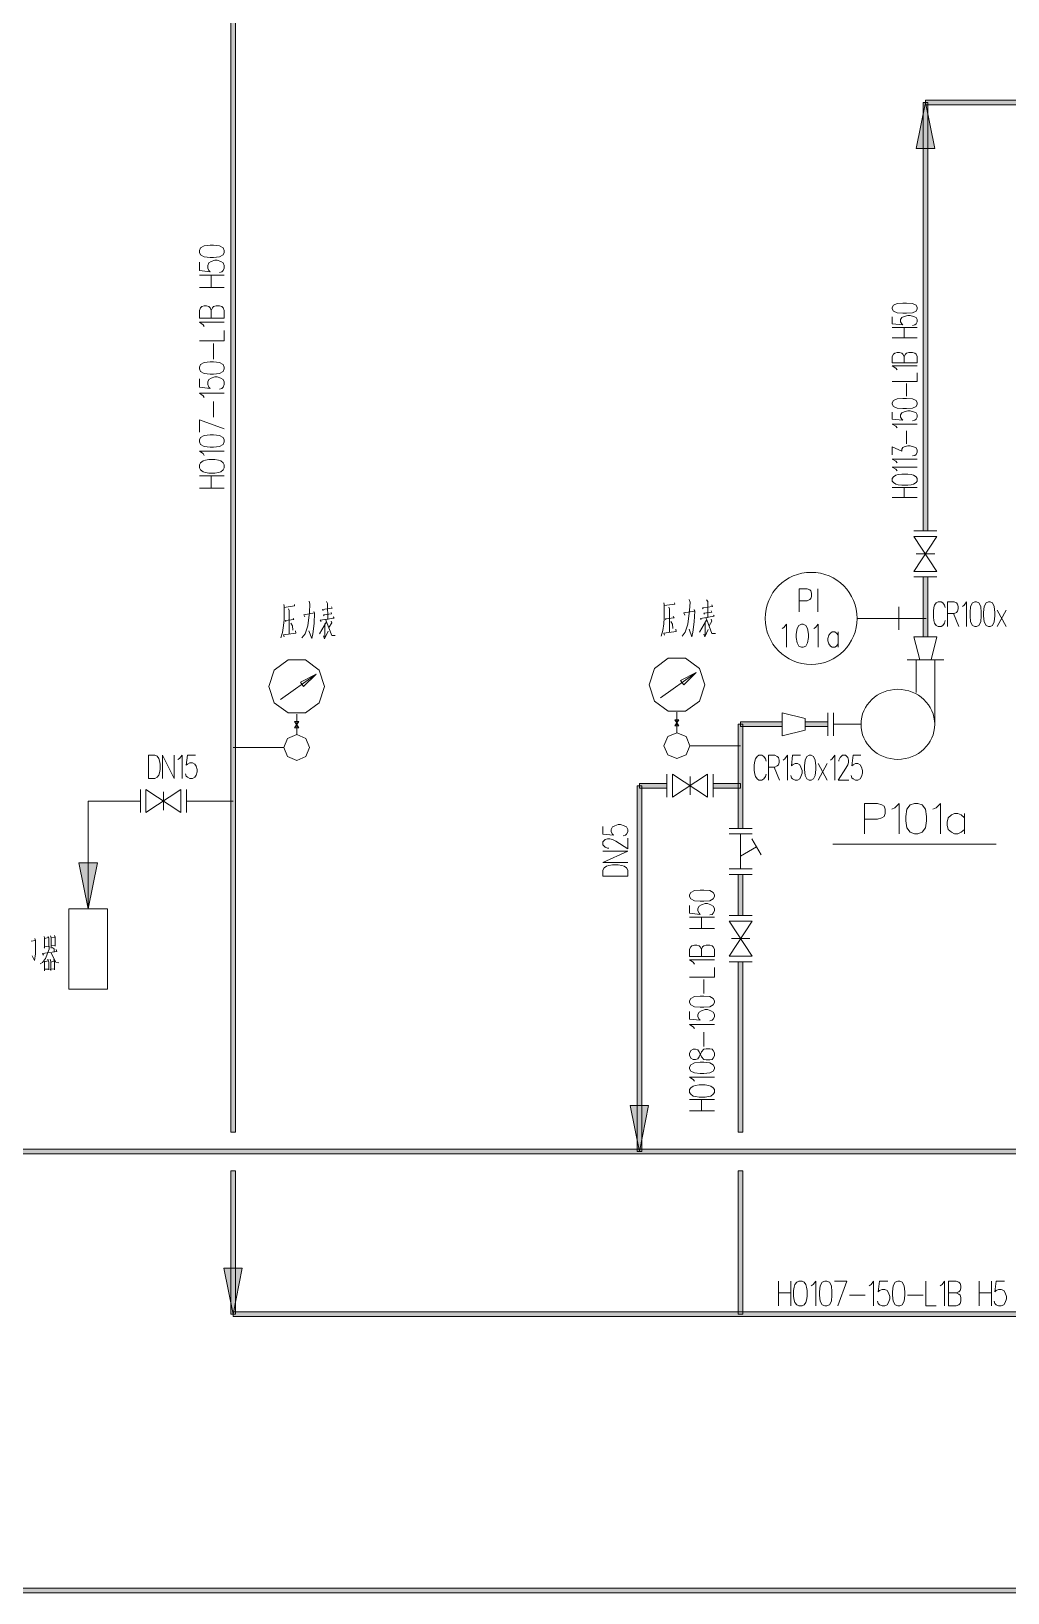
# Model space of a CAD drawing. Header units: millimetres. Extents: x 0 to 829, y 0 to 586.
# Drawn here: x 250 to 343, y 140.8 to 289.4 of the extents above; entities that cross this region are included whole.
import ezdxf

# ---------------------------------------------------------------- set-up
doc = ezdxf.new("R2010")
doc.units = ezdxf.units.MM

msp = doc.modelspace()

# ---------------------------------------------------------------- hatches: boundary and pattern name
h = msp.add_hatch(color=0)
h.dxf.hatch_style = 2
h.paths.add_polyline_path([(269.024806, 353.137611), (269.469306, 353.137611), (269.469306, 184.608611), (269.024806, 184.608611)])
h = msp.add_hatch(color=0)
h.dxf.hatch_style = 2
h.paths.add_polyline_path([(335.149472, 282.617333), (336.027889, 278.235833), (334.274583, 278.235833)])
h = msp.add_hatch(color=0)
h.dxf.hatch_style = 2
h.paths.add_polyline_path([(335.371722, 241.836222), (334.927222, 241.836222), (334.927222, 282.617333), (335.371722, 282.617333)])
h = msp.add_hatch(color=0)
h.dxf.hatch_style = 2
h.paths.add_polyline_path([(335.149472, 282.395083), (335.149472, 282.839583), (447.329278, 282.839583), (447.329278, 282.395083)])
h = msp.add_hatch(color=0)
h.dxf.hatch_style = 2
h.paths.add_polyline_path([(335.371722, 231.750306), (334.927222, 231.750306), (334.927222, 237.454722), (335.371722, 237.454722)])
h = msp.add_hatch(color=0)
h.dxf.hatch_style = 2
h.paths.add_polyline_path([(317.334194, 223.42475), (317.778694, 223.42475), (317.778694, 213.51875), (317.334194, 213.51875)])
h = msp.add_hatch(color=0)
h.dxf.hatch_style = 2
h.paths.add_polyline_path([(321.5005, 223.647), (321.5005, 223.2025), (317.556444, 223.2025), (317.556444, 223.647)])
h = msp.add_hatch(color=0)
h.dxf.hatch_style = 2
h.paths.add_polyline_path([(325.860833, 223.647), (325.860833, 223.2025), (323.69125, 223.2025), (323.69125, 223.647)])
h = msp.add_hatch(color=0)
h.dxf.hatch_style = 2
h.paths.add_polyline_path([(307.692778, 217.58275), (308.137278, 217.58275), (308.137278, 182.770639), (307.692778, 182.770639)])
h = msp.add_hatch(color=0)
h.dxf.hatch_style = 2
h.paths.add_polyline_path([(310.54675, 217.805), (310.54675, 217.3605), (307.915028, 217.3605), (307.915028, 217.805)])
h = msp.add_hatch(color=0)
h.dxf.hatch_style = 2
h.paths.add_polyline_path([(317.556444, 217.805), (317.556444, 217.3605), (314.92825, 217.3605), (314.92825, 217.805)])
h = msp.add_hatch(color=0)
h.dxf.hatch_style = 2
h.paths.add_polyline_path([(255.453444, 205.859944), (254.578556, 210.241444), (256.331861, 210.241444)])
h = msp.add_hatch(color=0)
h.dxf.hatch_style = 2
h.paths.add_polyline_path([(317.334194, 209.13725), (317.778694, 209.13725), (317.778694, 205.217889), (317.334194, 205.217889)])
h = msp.add_hatch(color=0)
h.dxf.hatch_style = 2
h.paths.add_polyline_path([(317.334194, 200.836389), (317.778694, 200.836389), (317.778694, 184.608611), (317.334194, 184.608611)])
h = msp.add_hatch(color=0)
h.dxf.hatch_style = 2
h.paths.add_polyline_path([(307.915028, 182.770639), (307.040139, 187.152139), (308.793444, 187.152139)])
h = msp.add_hatch(color=0)
h.dxf.hatch_style = 2
h.paths.add_polyline_path([(79.696028, 182.548389), (79.696028, 182.992889), (359.903889, 182.992889), (359.903889, 182.548389)])
h = msp.add_hatch(color=0)
h.dxf.hatch_style = 2
h.paths.add_polyline_path([(269.024806, 180.932667), (269.469306, 180.932667), (269.469306, 167.283694), (269.024806, 167.283694)])
h = msp.add_hatch(color=0)
h.dxf.hatch_style = 2
h.paths.add_polyline_path([(317.334194, 180.932667), (317.778694, 180.932667), (317.778694, 167.283694), (317.334194, 167.283694)])
h = msp.add_hatch(color=0)
h.dxf.hatch_style = 2
h.paths.add_polyline_path([(269.247056, 167.283694), (268.372167, 171.665194), (270.121944, 171.665194)])
h = msp.add_hatch(color=0)
h.dxf.hatch_style = 2
h.paths.add_polyline_path([(269.247056, 167.061444), (269.247056, 167.505944), (374.212556, 167.505944), (374.212556, 167.061444)])
h = msp.add_hatch(color=0)
h.dxf.hatch_style = 2
h.paths.add_polyline_path([(150.396222, 140.775972), (150.396222, 141.220472), (437.857194, 141.220472), (437.857194, 140.775972)])

# ---------------------------------------------------------------- linework, layer by layer
at = {"color": 0, "lineweight": 0}
for points in [[(269.024806, 353.137611), (269.469306, 353.137611), (269.469306, 184.608611), (269.024806, 184.608611)], [(335.149472, 282.617333), (336.027889, 278.235833), (334.274583, 278.235833)], [(335.371722, 241.836222), (334.927222, 241.836222), (334.927222, 282.617333), (335.371722, 282.617333)], [(335.149472, 282.395083), (335.149472, 282.839583), (447.329278, 282.839583), (447.329278, 282.395083)], [(267.394972, 267.843), (267.056306, 267.843), (266.495389, 267.902972), (266.156722, 268.089944), (266.043833, 268.336889), (266.043833, 268.523861), (266.156722, 268.770806), (266.495389, 268.957778), (267.056306, 269.01775), (267.394972, 269.01775), (267.959417, 268.957778), (268.298083, 268.770806), (268.410972, 268.523861), (268.410972, 268.336889), (268.298083, 268.089944), (267.959417, 267.902972)], [(333.346778, 262.551333), (333.008111, 262.551333), (332.447194, 262.600722), (332.108528, 262.752417), (331.995639, 262.957028), (331.995639, 263.108722), (332.108528, 263.313333), (332.447194, 263.465028), (333.008111, 263.514417), (333.346778, 263.514417), (333.911222, 263.465028), (334.249889, 263.313333), (334.362778, 263.108722), (334.362778, 262.957028), (334.249889, 262.752417), (333.911222, 262.600722)], [(267.394972, 256.748139), (267.056306, 256.748139), (266.495389, 256.811639), (266.156722, 256.995083), (266.043833, 257.245556), (266.043833, 257.429), (266.156722, 257.679472), (266.495389, 257.862917), (267.056306, 257.926417), (267.394972, 257.926417), (267.959417, 257.862917), (268.298083, 257.679472), (268.410972, 257.429), (268.410972, 257.245556), (268.298083, 256.995083), (267.959417, 256.811639)], [(333.346778, 253.474361), (333.008111, 253.474361), (332.447194, 253.527278), (332.108528, 253.678972), (331.995639, 253.880056), (331.995639, 254.03175), (332.108528, 254.236361), (332.447194, 254.388056), (333.008111, 254.437444), (333.346778, 254.437444), (333.911222, 254.388056), (334.249889, 254.236361), (334.362778, 254.03175), (334.362778, 253.880056), (334.249889, 253.678972), (333.911222, 253.527278)], [(267.394972, 249.809), (267.056306, 249.809), (266.495389, 249.868972), (266.156722, 250.055944), (266.043833, 250.302889), (266.043833, 250.489861), (266.156722, 250.736806), (266.495389, 250.923778), (267.056306, 250.98375), (267.394972, 250.98375), (267.959417, 250.923778), (268.298083, 250.736806), (268.410972, 250.489861), (268.410972, 250.302889), (268.298083, 250.055944), (267.959417, 249.868972)], [(267.507861, 247.328972), (266.943417, 247.328972), (266.608278, 247.392472), (266.3825, 247.452444), (266.156722, 247.639417), (266.043833, 247.822861), (266.043833, 248.133306), (266.156722, 248.320278), (266.3825, 248.50725), (266.608278, 248.567222), (266.943417, 248.630722), (267.507861, 248.630722), (267.846528, 248.567222), (268.072306, 248.50725), (268.298083, 248.320278), (268.410972, 248.133306), (268.410972, 247.822861), (268.298083, 247.639417), (268.072306, 247.452444), (267.846528, 247.392472)], [(333.459667, 246.175389), (332.89875, 246.175389), (332.560083, 246.224778), (332.334306, 246.274167), (332.108528, 246.425861), (331.995639, 246.581083), (331.995639, 246.831556), (332.108528, 246.98325), (332.334306, 247.138472), (332.560083, 247.187861), (332.89875, 247.23725), (333.459667, 247.23725), (333.798333, 247.187861), (334.024111, 247.138472), (334.249889, 246.98325), (334.362778, 246.831556), (334.362778, 246.581083), (334.249889, 246.425861), (334.024111, 246.274167), (333.798333, 246.224778)], [(335.371722, 231.750306), (334.927222, 231.750306), (334.927222, 237.454722), (335.371722, 237.454722)], [(339.393389, 233.739972), (339.393389, 234.078639), (339.449833, 234.643083), (339.619167, 234.98175), (339.844944, 235.094639), (340.014278, 235.094639), (340.240056, 234.98175), (340.409389, 234.643083), (340.465833, 234.078639), (340.465833, 233.739972), (340.409389, 233.179056), (340.240056, 232.840389), (340.014278, 232.7275), (339.844944, 232.7275), (339.619167, 232.840389), (339.449833, 233.179056)], [(340.688083, 233.739972), (340.688083, 234.078639), (340.744528, 234.643083), (340.913861, 234.98175), (341.139639, 235.094639), (341.308972, 235.094639), (341.53475, 234.98175), (341.704083, 234.643083), (341.760528, 234.078639), (341.760528, 233.739972), (341.704083, 233.179056), (341.53475, 232.840389), (341.308972, 232.7275), (341.139639, 232.7275), (340.913861, 232.840389), (340.744528, 233.179056)], [(323.352583, 232.946222), (323.102111, 232.843917), (322.932778, 232.529944), (322.851639, 232.007833), (322.851639, 231.693861), (322.932778, 231.17175), (323.102111, 230.861306), (323.352583, 230.755472), (323.518389, 230.755472), (323.768861, 230.861306), (323.934667, 231.17175), (324.019333, 231.693861), (324.019333, 232.007833), (323.934667, 232.529944), (323.768861, 232.843917), (323.518389, 232.946222)], [(317.334194, 223.42475), (317.778694, 223.42475), (317.778694, 213.51875), (317.334194, 213.51875)], [(321.5005, 223.647), (321.5005, 223.2025), (317.556444, 223.2025), (317.556444, 223.647)], [(325.860833, 223.647), (325.860833, 223.2025), (323.69125, 223.2025), (323.69125, 223.647)], [(274.080111, 221.219889), (274.436417, 222.087722), (275.30425, 222.447556), (276.172083, 222.087722), (276.531917, 221.219889), (276.172083, 220.355583), (275.30425, 219.99575), (274.436417, 220.355583)], [(310.261, 221.389222), (310.620833, 222.257056), (311.488667, 222.616889), (312.3565, 222.257056), (312.716333, 221.389222), (312.3565, 220.521389), (311.488667, 220.161556), (310.620833, 220.521389)], [(261.203722, 218.277722), (261.203722, 220.486111), (261.782278, 220.486111), (262.011583, 220.380278), (262.187972, 220.172139), (262.244417, 219.960472), (262.300861, 219.642972), (262.300861, 219.117333), (262.244417, 218.803361), (262.187972, 218.591694), (262.011583, 218.383556), (261.782278, 218.277722)], [(323.638333, 219.127917), (323.638333, 219.466583), (323.694778, 220.0275), (323.864111, 220.366167), (324.089889, 220.479056), (324.255694, 220.479056), (324.481472, 220.366167), (324.650806, 220.0275), (324.70725, 219.466583), (324.70725, 219.127917), (324.650806, 218.563472), (324.481472, 218.224806), (324.255694, 218.111917), (324.089889, 218.111917), (323.864111, 218.224806), (323.694778, 218.563472)], [(307.692778, 217.58275), (308.137278, 217.58275), (308.137278, 182.770639), (307.692778, 182.770639)], [(310.54675, 217.805), (310.54675, 217.3605), (307.915028, 217.3605), (307.915028, 217.805)], [(317.556444, 217.805), (317.556444, 217.3605), (314.92825, 217.3605), (314.92825, 217.805)], [(333.283278, 214.249), (333.283278, 214.665278), (333.385583, 215.353194), (333.696028, 215.765944), (334.108778, 215.903528), (334.419222, 215.903528), (334.831972, 215.765944), (335.142417, 215.353194), (335.244722, 214.665278), (335.244722, 214.249), (335.142417, 213.561083), (334.831972, 213.148333), (334.419222, 213.01075), (334.108778, 213.01075), (333.696028, 213.148333), (333.385583, 213.561083)], [(255.453444, 205.859944), (254.578556, 210.241444), (256.331861, 210.241444)], [(306.810833, 208.9785), (304.447222, 208.9785), (304.447222, 209.542944), (304.560111, 209.768722), (304.782361, 209.938056), (305.008139, 209.9945), (305.346806, 210.050944), (305.91125, 210.050944), (306.249917, 209.9945), (306.475694, 209.938056), (306.697944, 209.768722), (306.810833, 209.542944)], [(317.334194, 209.13725), (317.778694, 209.13725), (317.778694, 205.217889), (317.334194, 205.217889)], [(314.053361, 206.583139), (313.714694, 206.583139), (313.15025, 206.639583), (312.811583, 206.808917), (312.698694, 207.031167), (312.698694, 207.2005), (312.811583, 207.426278), (313.15025, 207.595611), (313.714694, 207.652056), (314.053361, 207.652056), (314.614278, 207.595611), (314.952944, 207.426278), (315.065833, 207.2005), (315.065833, 207.031167), (314.952944, 206.808917), (314.614278, 206.639583)], [(317.334194, 200.836389), (317.778694, 200.836389), (317.778694, 184.608611), (317.334194, 184.608611)], [(314.053361, 196.497222), (313.714694, 196.497222), (313.15025, 196.553667), (312.811583, 196.723), (312.698694, 196.948778), (312.698694, 197.118111), (312.811583, 197.343889), (313.15025, 197.513222), (313.714694, 197.566139), (314.053361, 197.566139), (314.614278, 197.513222), (314.952944, 197.343889), (315.065833, 197.118111), (315.065833, 196.948778), (314.952944, 196.723), (314.614278, 196.553667)], [(314.614278, 191.48425), (314.840056, 191.540694), (314.952944, 191.653583), (315.065833, 191.879361), (315.065833, 192.158056), (314.952944, 192.383833), (314.840056, 192.496722), (314.614278, 192.553167), (314.279139, 192.553167), (314.053361, 192.496722), (313.827583, 192.270944), (313.601806, 191.766472), (313.488917, 191.597139), (313.263139, 191.540694), (313.037361, 191.540694), (312.811583, 191.653583), (312.698694, 191.935806), (312.698694, 192.101611), (312.811583, 192.383833), (313.037361, 192.496722), (313.263139, 192.496722), (313.488917, 192.440278), (313.601806, 192.270944), (313.827583, 191.766472), (314.053361, 191.540694), (314.279139, 191.48425)], [(314.053361, 190.186028), (313.714694, 190.186028), (313.15025, 190.242472), (312.811583, 190.411806), (312.698694, 190.637583), (312.698694, 190.806917), (312.811583, 191.032694), (313.15025, 191.202028), (313.714694, 191.258472), (314.053361, 191.258472), (314.614278, 191.202028), (314.952944, 191.032694), (315.065833, 190.806917), (315.065833, 190.637583), (314.952944, 190.411806), (314.614278, 190.242472)], [(314.16625, 187.935306), (313.601806, 187.935306), (313.263139, 187.99175), (313.037361, 188.048194), (312.811583, 188.214), (312.698694, 188.383333), (312.698694, 188.665556), (312.811583, 188.834889), (313.037361, 189.004222), (313.263139, 189.060667), (313.601806, 189.117111), (314.16625, 189.117111), (314.501389, 189.060667), (314.727167, 189.004222), (314.952944, 188.834889), (315.065833, 188.665556), (315.065833, 188.383333), (314.952944, 188.214), (314.727167, 188.048194), (314.501389, 187.99175)], [(307.915028, 182.770639), (307.040139, 187.152139), (308.793444, 187.152139)], [(79.696028, 182.548389), (79.696028, 182.992889), (359.903889, 182.992889), (359.903889, 182.548389)], [(269.024806, 180.932667), (269.469306, 180.932667), (269.469306, 167.283694), (269.024806, 167.283694)], [(317.334194, 180.932667), (317.778694, 180.932667), (317.778694, 167.283694), (317.334194, 167.283694)], [(269.247056, 167.283694), (268.372167, 171.665194), (270.121944, 171.665194)], [(322.597639, 168.9735), (322.597639, 169.537944), (322.657611, 169.873083), (322.721111, 170.098861), (322.908083, 170.324639), (323.091528, 170.437528), (323.401972, 170.437528), (323.588944, 170.324639), (323.772389, 170.098861), (323.835889, 169.873083), (323.899389, 169.537944), (323.899389, 168.9735), (323.835889, 168.634833), (323.772389, 168.409056), (323.588944, 168.183278), (323.401972, 168.070389), (323.091528, 168.070389), (322.908083, 168.183278), (322.721111, 168.409056), (322.657611, 168.634833)], [(325.074139, 169.086389), (325.074139, 169.425056), (325.137639, 169.985972), (325.324611, 170.324639), (325.571556, 170.437528), (325.758528, 170.437528), (326.005472, 170.324639), (326.192444, 169.985972), (326.252417, 169.425056), (326.252417, 169.086389), (326.192444, 168.521944), (326.005472, 168.183278), (325.758528, 168.070389), (325.571556, 168.070389), (325.324611, 168.183278), (325.137639, 168.521944)], [(332.016806, 169.086389), (332.016806, 169.425056), (332.076778, 169.985972), (332.26375, 170.324639), (332.510694, 170.437528), (332.697667, 170.437528), (332.944611, 170.324639), (333.131583, 169.985972), (333.195083, 169.425056), (333.195083, 169.086389), (333.131583, 168.521944), (332.944611, 168.183278), (332.697667, 168.070389), (332.510694, 168.070389), (332.26375, 168.183278), (332.076778, 168.521944)], [(269.247056, 167.061444), (269.247056, 167.505944), (374.212556, 167.505944), (374.212556, 167.061444)], [(150.396222, 140.775972), (150.396222, 141.220472), (437.857194, 141.220472), (437.857194, 140.775972)]]:
    msp.add_lwpolyline(points, close=True, dxfattribs=at)
for points in [[(266.043833, 267.409083), (266.043833, 266.601222), (267.056306, 266.47775), (266.943417, 266.601222), (266.830528, 266.848167), (266.830528, 267.098639), (266.943417, 267.345583), (267.169194, 267.469056), (267.507861, 267.592528), (267.733639, 267.592528), (268.072306, 267.469056), (268.298083, 267.345583), (268.410972, 267.098639), (268.410972, 266.848167), (268.298083, 266.601222), (268.185194, 266.47775), (267.959417, 266.417778)], [(266.043833, 266.167306), (268.410972, 266.167306)], [(267.169194, 264.989028), (267.169194, 266.167306)], [(268.410972, 264.989028), (266.043833, 264.989028)], [(268.410972, 262.078611), (266.043833, 262.078611), (266.043833, 262.822972), (266.156722, 263.069917), (266.269611, 263.193389), (266.495389, 263.256889), (266.721167, 263.256889), (266.943417, 263.193389), (267.056306, 263.069917), (267.169194, 262.822972), (267.169194, 262.078611)], [(267.169194, 262.822972), (267.282083, 263.069917), (267.394972, 263.193389), (267.62075, 263.256889), (267.959417, 263.256889), (268.185194, 263.193389), (268.298083, 263.069917), (268.410972, 262.822972), (268.410972, 262.078611)], [(266.495389, 261.27075), (266.3825, 261.457722), (266.043833, 261.704667), (268.410972, 261.704667)], [(331.995639, 262.195028), (331.995639, 261.535333), (333.008111, 261.436556), (332.89875, 261.535333), (332.785861, 261.739944), (332.785861, 261.941028), (332.89875, 262.145639), (333.121, 262.247944), (333.459667, 262.346722), (333.685444, 262.346722), (334.024111, 262.247944), (334.249889, 262.145639), (334.362778, 261.941028), (334.362778, 261.739944), (334.249889, 261.535333), (334.137, 261.436556), (333.911222, 261.383639)], [(266.043833, 259.909028), (268.410972, 259.909028), (268.410972, 260.900333)], [(331.995639, 261.182556), (334.362778, 261.182556)], [(334.362778, 260.219472), (331.995639, 260.219472)], [(333.121, 260.219472), (333.121, 261.182556)], [(267.394972, 258.173361), (267.394972, 259.662083)], [(334.362778, 257.834694), (331.995639, 257.834694), (331.995639, 258.445), (332.108528, 258.646083), (332.221417, 258.748389), (332.447194, 258.797778), (332.672972, 258.797778), (332.89875, 258.748389), (333.008111, 258.646083), (333.121, 258.445), (333.121, 257.834694)], [(333.121, 258.445), (333.233889, 258.646083), (333.346778, 258.748389), (333.572556, 258.797778), (333.911222, 258.797778), (334.137, 258.748389), (334.249889, 258.646083), (334.362778, 258.445), (334.362778, 257.834694)], [(332.447194, 257.175), (332.334306, 257.330222), (331.995639, 257.531306), (334.362778, 257.531306)], [(266.043833, 256.314222), (266.043833, 255.509889), (267.056306, 255.386417), (266.943417, 255.509889), (266.830528, 255.756833), (266.830528, 256.003778), (266.943417, 256.25425), (267.169194, 256.377722), (267.507861, 256.501194), (267.733639, 256.501194), (268.072306, 256.377722), (268.298083, 256.25425), (268.410972, 256.003778), (268.410972, 255.756833), (268.298083, 255.509889), (268.185194, 255.386417), (267.959417, 255.322917)], [(331.995639, 256.060222), (334.362778, 256.060222), (334.362778, 256.871611)], [(333.346778, 254.642056), (333.346778, 255.859139)], [(266.495389, 254.518583), (266.3825, 254.702028), (266.043833, 254.9525), (268.410972, 254.9525)], [(267.394972, 252.659444), (267.394972, 254.144639)], [(331.995639, 253.121583), (331.995639, 252.461889), (333.008111, 252.359583), (332.89875, 252.461889), (332.785861, 252.662972), (332.785861, 252.867583), (332.89875, 253.068667), (333.121, 253.170972), (333.459667, 253.273278), (333.685444, 253.273278), (334.024111, 253.170972), (334.249889, 253.068667), (334.362778, 252.867583), (334.362778, 252.662972), (334.249889, 252.461889), (334.137, 252.359583), (333.911222, 252.310194)], [(266.043833, 251.234222), (266.043833, 252.408972), (268.410972, 251.541139)], [(332.447194, 251.6505), (332.334306, 251.802194), (331.995639, 252.003278), (334.362778, 252.003278)], [(333.346778, 250.130028), (333.346778, 251.347111)], [(331.995639, 249.064639), (331.995639, 249.823111), (332.89875, 249.417417), (332.89875, 249.622028), (333.008111, 249.773722), (333.121, 249.823111), (333.459667, 249.925417), (333.685444, 249.925417), (334.024111, 249.823111), (334.249889, 249.724333), (334.362778, 249.519722), (334.362778, 249.318639), (334.249889, 249.114028), (334.137, 249.011722), (333.911222, 248.962333)], [(266.495389, 249.001139), (266.3825, 249.188111), (266.043833, 249.435056), (268.410972, 249.435056)], [(332.447194, 248.302639), (332.334306, 248.454333), (331.995639, 248.658944), (334.362778, 248.658944)], [(266.043833, 247.082028), (268.410972, 247.082028)], [(267.169194, 245.90375), (267.169194, 247.082028)], [(332.447194, 247.544167), (332.334306, 247.695861), (331.995639, 247.896944), (334.362778, 247.896944)], [(268.410972, 245.90375), (266.043833, 245.90375)], [(331.995639, 245.970778), (334.362778, 245.970778)], [(333.121, 245.007694), (333.121, 245.970778)], [(334.362778, 245.007694), (331.995639, 245.007694)], [(336.246611, 241.836222), (334.055861, 241.836222)], [(334.055861, 237.980361), (336.246611, 241.310583)], [(336.246611, 237.980361), (334.055861, 241.310583)], [(336.246611, 241.310583), (334.055861, 241.310583)], [(334.274583, 239.645472), (336.027889, 239.645472)], [(336.246611, 237.980361), (334.055861, 237.980361)], [(323.137389, 234.142139), (323.137389, 236.332889), (323.888806, 236.332889), (324.139278, 236.227056), (324.223944, 236.12475), (324.305083, 235.916611), (324.305083, 235.602639), (324.223944, 235.3945), (324.139278, 235.288667), (323.888806, 235.186361), (323.137389, 235.186361)], [(324.890694, 234.142139), (324.890694, 236.332889)], [(336.246611, 237.454722), (334.055861, 237.454722)], [(274.062472, 234.815944), (274.108333, 234.671306), (274.094222, 233.366028), (274.048361, 232.815694), (273.963694, 232.177167), (273.801417, 231.655056)], [(275.106694, 234.699528), (275.092583, 234.815944)], [(276.556611, 234.872389), (276.514278, 234.089222), (276.352, 232.787472), (276.108583, 232.032528), (275.801667, 231.655056)], [(276.556611, 234.872389), (276.482528, 235.133444)], [(278.137056, 235.105222), (278.235833, 234.932361), (278.253472, 233.39425)], [(310.246889, 234.98175), (310.29275, 234.837111), (310.275111, 233.535361), (310.232778, 232.9815), (310.144583, 232.3465), (309.985833, 231.824389)], [(311.291111, 234.865333), (310.29275, 234.720694)], [(311.291111, 234.865333), (311.277, 234.98175)], [(312.741028, 235.041722), (312.695167, 234.258556), (312.536417, 232.953278), (312.289472, 232.201861), (311.986083, 231.824389)], [(312.741028, 235.041722), (312.666944, 235.302778)], [(314.321472, 235.271028), (314.42025, 235.098167), (314.434361, 233.563583)], [(337.02625, 234.530194), (336.969806, 234.755972), (336.804, 234.98175), (336.634667, 235.094639), (336.352444, 235.094639), (336.183111, 234.98175), (336.013778, 234.755972), (335.957333, 234.530194), (335.900889, 234.191528), (335.900889, 233.627083), (335.957333, 233.291944), (336.013778, 233.066167), (336.183111, 232.840389), (336.352444, 232.7275), (336.634667, 232.7275), (336.804, 232.840389), (336.969806, 233.066167), (337.02625, 233.291944)], [(337.252028, 232.7275), (337.252028, 235.094639), (337.872917, 235.094639), (338.098694, 234.98175), (338.211583, 234.868861), (338.268028, 234.643083), (338.268028, 234.417306), (338.211583, 234.191528), (338.098694, 234.078639), (337.872917, 233.96575), (337.252028, 233.96575)], [(338.663139, 234.643083), (338.828944, 234.755972), (339.054722, 235.094639), (339.054722, 232.7275)], [(275.106694, 234.699528), (274.108333, 234.554889)], [(274.252972, 233.193167), (274.22475, 233.309583), (275.036139, 233.39425), (274.962056, 233.510667)], [(274.598694, 234.265611), (274.528139, 234.41025)], [(274.598694, 234.265611), (274.598694, 232.004306)], [(276.062722, 233.655306), (275.978056, 233.859917), (276.990528, 234.032778), (276.934083, 234.177417), (277.004639, 234.032778), (276.962306, 233.016778), (276.831778, 232.032528), (276.729472, 231.598611), (276.468417, 232.321806)], [(277.614944, 233.221389), (277.540861, 233.337806), (278.86025, 233.538889), (278.786167, 233.655306)], [(277.816028, 234.237389), (277.745472, 234.350278), (278.687389, 234.466694), (278.627417, 234.611333)], [(277.918333, 233.7435), (277.861889, 233.831694), (278.627417, 233.944583), (278.570972, 234.061)], [(278.122944, 233.164944), (278.077083, 233.366028)], [(310.437389, 233.358972), (310.405639, 233.475389), (311.217028, 233.563583), (311.146472, 233.68)], [(310.783111, 234.431417), (310.712556, 234.576056)], [(310.783111, 234.431417), (310.783111, 232.170111)], [(312.247139, 233.824639), (312.158944, 234.025722), (313.174944, 234.198583), (313.1185, 234.34675), (313.189056, 234.198583), (313.146722, 233.186111), (313.016194, 232.201861), (312.913889, 231.764417), (312.652833, 232.491139)], [(314.303833, 233.33075), (313.637083, 232.201861)], [(313.799361, 233.387194), (313.725278, 233.503611), (315.044667, 233.708222), (314.970583, 233.824639)], [(314.000444, 234.403194), (313.929889, 234.519611), (314.871806, 234.636028), (314.811833, 234.780667)], [(314.10275, 233.909306), (314.042778, 233.9975), (314.811833, 234.113917), (314.755389, 234.230333)], [(314.303833, 233.33075), (314.2615, 233.535361)], [(314.825944, 232.057222), (314.335583, 233.358972)], [(314.825944, 233.242556), (314.755389, 233.418944)], [(333.032806, 233.507139), (328.651306, 233.507139)], [(332.602417, 232.41), (332.602417, 234.60075)], [(335.230611, 233.507139), (332.602417, 233.507139)], [(337.816472, 233.96575), (338.324472, 232.7275)], [(341.986306, 232.7275), (342.829444, 234.304417)], [(341.986306, 234.304417), (342.829444, 232.7275)], [(274.048361, 231.947861), (275.223111, 232.0925), (275.194889, 232.321806)], [(274.048361, 231.947861), (274.122444, 231.74325)], [(274.729222, 233.048528), (274.8915, 232.787472), (274.933833, 232.381778)], [(278.122944, 233.164944), (277.456194, 232.032528)], [(277.861889, 231.831444), (277.960667, 231.570389), (278.295806, 232.293583)], [(277.992417, 231.74325), (277.992417, 233.016778)], [(278.641528, 231.887889), (278.151167, 233.193167)], [(278.641528, 233.07675), (278.366361, 232.642833)], [(278.641528, 233.07675), (278.570972, 233.249611)], [(278.641528, 231.887889), (278.976667, 231.887889)], [(310.232778, 232.113667), (311.407528, 232.258306), (311.379306, 232.491139)], [(310.232778, 232.113667), (310.306861, 231.909056)], [(310.913639, 233.214333), (311.072389, 232.953278), (311.11825, 232.547583)], [(314.042778, 231.99725), (314.145083, 231.736194), (314.480222, 232.462917)], [(314.173306, 231.909056), (314.173306, 233.186111)], [(314.825944, 233.242556), (314.550778, 232.808639)], [(314.825944, 232.057222), (315.161083, 232.057222)], [(321.514611, 232.529944), (321.680417, 232.63225), (321.930889, 232.946222), (321.930889, 230.755472)], [(324.520278, 232.529944), (324.686083, 232.63225), (324.936556, 232.946222), (324.936556, 230.755472)], [(326.855667, 231.902), (326.689861, 232.113667), (326.524056, 232.215972), (326.273583, 232.215972), (326.10425, 232.113667), (325.938444, 231.902), (325.853778, 231.591556), (325.853778, 231.379889), (325.938444, 231.069444), (326.10425, 230.861306), (326.273583, 230.755472), (326.524056, 230.755472), (326.689861, 230.861306), (326.855667, 231.069444)], [(326.855667, 232.215972), (326.855667, 230.755472)], [(336.246611, 231.750306), (334.055861, 231.750306)], [(334.602667, 229.559556), (334.055861, 231.750306)], [(336.246611, 231.750306), (335.699806, 229.559556)], [(277.957139, 227.026611), (277.449139, 228.585889), (276.126222, 229.548972), (274.485806, 229.548972), (273.159361, 228.585889), (272.654889, 227.026611)], [(314.141556, 227.195944), (313.633556, 228.751694), (312.307111, 229.714778), (310.670222, 229.714778), (309.343778, 228.751694), (308.839306, 227.195944)], [(333.396167, 229.559556), (336.902778, 229.559556)], [(334.274583, 229.559556), (334.274583, 226.462167)], [(335.699806, 229.559556), (334.602667, 229.559556)], [(336.027889, 223.42475), (336.027889, 229.559556)], [(273.7485, 225.791889), (277.138694, 228.183722)], [(277.138694, 228.183722), (275.6535, 227.442889)], [(275.6535, 227.442889), (275.956889, 227.026611)], [(277.138694, 228.183722), (275.956889, 227.026611)], [(309.932917, 225.961222), (313.323111, 228.353056)], [(313.323111, 228.353056), (311.837917, 227.608694)], [(311.837917, 227.608694), (312.141306, 227.195944)], [(313.323111, 228.353056), (312.141306, 227.195944)], [(272.654889, 227.026611), (273.159361, 225.470861), (274.485806, 224.507778), (276.126222, 224.507778), (277.449139, 225.470861), (277.957139, 227.026611)], [(308.839306, 227.195944), (309.343778, 225.636667), (310.670222, 224.673583), (312.307111, 224.673583), (313.633556, 225.636667), (314.141556, 227.195944)], [(311.488667, 224.56775), (311.488667, 222.616889)], [(321.5005, 224.521889), (323.69125, 223.975083)], [(321.5005, 224.521889), (321.5005, 222.331139)], [(325.860833, 224.521889), (325.860833, 222.331139)], [(326.386472, 224.521889), (326.386472, 222.331139)], [(275.106694, 223.67875), (275.501806, 223.100194)], [(275.501806, 223.67875), (275.106694, 223.100194)], [(275.106694, 223.67875), (275.501806, 223.67875)], [(275.106694, 223.100194), (275.501806, 223.100194)], [(275.30425, 224.398417), (275.30425, 222.447556)], [(311.686222, 223.848083), (311.291111, 223.266)], [(311.291111, 223.848083), (311.686222, 223.266)], [(311.291111, 223.848083), (311.686222, 223.848083)], [(311.291111, 223.266), (311.686222, 223.266)], [(323.69125, 223.975083), (323.69125, 222.877944)], [(329.014667, 223.42475), (326.386472, 223.42475)], [(323.69125, 222.877944), (321.5005, 222.331139)], [(262.533694, 218.277722), (262.533694, 220.486111), (263.630833, 218.277722), (263.630833, 220.486111)], [(263.980083, 220.066306), (264.152944, 220.172139), (264.385778, 220.486111), (264.385778, 218.277722)], [(265.655778, 220.486111), (264.904361, 220.486111), (264.787944, 219.540667), (264.904361, 219.642972), (265.137194, 219.748806), (265.3665, 219.748806), (265.599333, 219.642972), (265.71575, 219.434833), (265.828639, 219.117333), (265.828639, 218.909194), (265.71575, 218.591694), (265.599333, 218.383556), (265.3665, 218.277722), (265.137194, 218.277722), (264.904361, 218.383556), (264.787944, 218.489389), (264.7315, 218.697528)], [(274.080111, 221.216361), (269.24, 221.216361)], [(312.716333, 221.385694), (317.556444, 221.385694)], [(319.9765, 219.914611), (319.920056, 220.140389), (319.750722, 220.366167), (319.581389, 220.479056), (319.299167, 220.479056), (319.129833, 220.366167), (318.9605, 220.140389), (318.904056, 219.914611), (318.847611, 219.579472), (318.847611, 219.015028), (318.904056, 218.676361), (318.9605, 218.450583), (319.129833, 218.224806), (319.299167, 218.111917), (319.581389, 218.111917), (319.750722, 218.224806), (319.920056, 218.450583), (319.9765, 218.676361)], [(320.202278, 218.111917), (320.202278, 220.479056), (320.819639, 220.479056), (321.045417, 220.366167), (321.158306, 220.253278), (321.21475, 220.0275), (321.21475, 219.80525), (321.158306, 219.579472), (321.045417, 219.466583), (320.819639, 219.353694), (320.202278, 219.353694)], [(321.609861, 220.0275), (321.779194, 220.140389), (322.004972, 220.479056), (322.004972, 218.111917)], [(323.243222, 220.479056), (322.509444, 220.479056), (322.396556, 219.466583), (322.509444, 219.579472), (322.735222, 219.692361), (322.961, 219.692361), (323.186778, 219.579472), (323.299667, 219.353694), (323.412556, 219.015028), (323.412556, 218.78925), (323.299667, 218.450583), (323.186778, 218.224806), (322.961, 218.111917), (322.735222, 218.111917), (322.509444, 218.224806), (322.396556, 218.337694), (322.340111, 218.563472)], [(326.114833, 220.0275), (326.284167, 220.140389), (326.509944, 220.479056), (326.509944, 218.111917)], [(326.905056, 219.914611), (326.905056, 220.0275), (327.017944, 220.253278), (327.243722, 220.479056), (327.525944, 220.479056), (327.751722, 220.253278), (327.808167, 220.0275), (327.808167, 219.80525), (327.751722, 219.579472), (327.582389, 219.240806), (326.848611, 218.111917), (327.861083, 218.111917)], [(328.989972, 220.479056), (328.256194, 220.479056), (328.143306, 219.466583), (328.256194, 219.579472), (328.481972, 219.692361), (328.70775, 219.692361), (328.933528, 219.579472), (329.046417, 219.353694), (329.159306, 219.015028), (329.159306, 218.78925), (329.046417, 218.450583), (328.933528, 218.224806), (328.70775, 218.111917), (328.481972, 218.111917), (328.256194, 218.224806), (328.143306, 218.337694), (328.086861, 218.563472)], [(310.54675, 218.676361), (310.54675, 216.485611)], [(314.402611, 216.485611), (311.072389, 218.676361)], [(314.402611, 218.676361), (311.072389, 216.485611)], [(311.072389, 218.676361), (311.072389, 216.485611)], [(312.7375, 216.707861), (312.7375, 218.457639)], [(314.402611, 218.676361), (314.402611, 216.485611)], [(314.92825, 218.676361), (314.92825, 216.485611)], [(320.763194, 219.353694), (321.271194, 218.111917)], [(324.933028, 218.111917), (325.779694, 219.692361)], [(324.933028, 219.692361), (325.779694, 218.111917)], [(260.420556, 215.021583), (260.420556, 217.212333)], [(260.946194, 217.212333), (264.276417, 215.021583)], [(260.946194, 215.021583), (264.276417, 217.212333)], [(260.946194, 215.021583), (260.946194, 217.212333)], [(262.611306, 216.993611), (262.611306, 215.243833)], [(264.276417, 215.021583), (264.276417, 217.212333)], [(264.802056, 215.021583), (264.802056, 217.212333)], [(255.453444, 205.859944), (255.453444, 216.118722)], [(260.420556, 216.118722), (255.453444, 216.118722)], [(269.247056, 216.118722), (264.802056, 216.118722)], [(329.356861, 213.01075), (329.356861, 215.903528), (330.598639, 215.903528), (331.011389, 215.765944), (331.216, 215.628361), (331.321833, 215.353194), (331.321833, 214.940444), (331.216, 214.665278), (331.011389, 214.524167), (330.598639, 214.386583), (329.356861, 214.386583)], [(331.939194, 215.353194), (332.249639, 215.490778), (332.662389, 215.903528), (332.662389, 213.01075)], [(335.865611, 215.353194), (336.176056, 215.490778), (336.588806, 215.903528), (336.588806, 213.01075)], [(338.860694, 214.524167), (338.55025, 214.802861), (338.239806, 214.940444), (337.929361, 214.940444), (337.622444, 214.802861), (337.312, 214.524167), (337.209694, 214.111417), (337.209694, 213.83625), (337.312, 213.4235), (337.622444, 213.148333), (337.929361, 213.01075), (338.239806, 213.01075), (338.55025, 213.148333), (338.860694, 213.4235)], [(338.860694, 214.940444), (338.860694, 213.01075)], [(304.447222, 213.712778), (304.447222, 212.979), (305.459694, 212.866111), (305.346806, 212.979), (305.233917, 213.204778), (305.233917, 213.430556), (305.346806, 213.656333), (305.572583, 213.769222), (305.91125, 213.882111), (306.137028, 213.882111), (306.475694, 213.769222), (306.697944, 213.656333), (306.810833, 213.430556), (306.810833, 213.204778), (306.697944, 212.979), (306.585056, 212.866111), (306.362806, 212.809667)], [(305.008139, 211.627861), (304.89525, 211.627861), (304.673, 211.74075), (304.447222, 211.966528), (304.447222, 212.24875), (304.673, 212.471), (304.89525, 212.527444), (305.121028, 212.527444), (305.346806, 212.471), (305.685472, 212.301667), (306.810833, 211.571417), (306.810833, 212.583889)], [(316.459306, 213.51875), (318.650056, 213.51875)], [(316.459306, 212.993111), (318.650056, 212.993111)], [(317.556444, 209.662889), (317.556444, 212.993111)], [(318.635944, 212.523917), (319.510833, 211.006972)], [(306.810833, 210.276722), (304.447222, 210.276722), (306.810833, 211.345639), (304.447222, 211.345639)], [(317.556444, 210.887028), (319.073389, 211.765444)], [(326.337083, 212.022972), (341.884, 212.022972)], [(316.459306, 209.662889), (318.650056, 209.662889)], [(316.459306, 209.13725), (318.650056, 209.13725)], [(253.626056, 205.859944), (257.284361, 205.859944)], [(253.626056, 198.218778), (253.626056, 205.859944)], [(257.284361, 205.859944), (257.284361, 198.218778)], [(312.698694, 206.188028), (312.698694, 205.45425), (313.714694, 205.341361), (313.601806, 205.45425), (313.488917, 205.680028), (313.488917, 205.905806), (313.601806, 206.131583), (313.827583, 206.244472), (314.16625, 206.357361), (314.392028, 206.357361), (314.727167, 206.244472), (314.952944, 206.131583), (315.065833, 205.905806), (315.065833, 205.680028), (314.952944, 205.45425), (314.840056, 205.341361), (314.614278, 205.284917)], [(316.459306, 205.217889), (318.650056, 205.217889)], [(312.698694, 205.059139), (315.065833, 205.059139)], [(315.065833, 203.990222), (312.698694, 203.990222)], [(313.827583, 203.990222), (313.827583, 205.059139)], [(318.650056, 204.69225), (316.459306, 201.362028)], [(316.459306, 204.69225), (318.650056, 201.362028)], [(316.459306, 204.69225), (318.650056, 204.69225)], [(250.038306, 202.773139), (250.422833, 202.861333), (250.373444, 203.034194), (250.436944, 202.833111), (250.436944, 201.587806), (250.341694, 200.949278), (250.133556, 201.383194)], [(251.297722, 203.094167), (251.251861, 203.238806)], [(251.297722, 203.094167), (251.297722, 202.109917), (251.265972, 202.194583)], [(251.664611, 203.122389), (251.297722, 203.034194)], [(251.664611, 203.122389), (251.632861, 203.238806), (251.696361, 203.094167), (251.696361, 202.254556), (251.696361, 202.311), (251.329472, 202.254556)], [(251.728111, 202.021722), (251.728111, 202.311)], [(251.918611, 203.094167), (251.855111, 203.29525)], [(252.303139, 203.182361), (251.9045, 203.094167)], [(251.918611, 203.094167), (251.93625, 202.109917), (251.9045, 202.194583)], [(252.303139, 203.182361), (252.25375, 203.327), (252.31725, 203.150611), (252.31725, 202.311), (252.31725, 202.367444), (251.93625, 202.339222)], [(252.0315, 202.194583), (252.222, 202.049944), (252.207889, 201.817111)], [(315.065833, 201.340861), (312.698694, 201.340861), (312.698694, 202.018194), (312.811583, 202.243972), (312.924472, 202.356861), (313.15025, 202.413306), (313.376028, 202.413306), (313.601806, 202.356861), (313.714694, 202.243972), (313.827583, 202.018194), (313.827583, 201.340861)], [(313.827583, 202.018194), (313.940472, 202.243972), (314.053361, 202.356861), (314.279139, 202.413306), (314.614278, 202.413306), (314.840056, 202.356861), (314.952944, 202.243972), (315.065833, 202.018194), (315.065833, 201.340861)], [(318.431333, 203.027139), (316.678028, 203.027139)], [(251.728111, 202.021722), (251.378861, 201.150361), (251.093111, 200.744667), (250.867333, 200.631778)], [(251.188361, 201.471389), (251.107222, 201.616028), (252.461889, 201.817111), (252.398389, 201.9935)], [(251.6505, 200.921056), (251.283611, 200.832861)], [(251.283611, 199.965028), (251.283611, 200.889306)], [(251.6505, 200.921056), (251.61875, 201.065694), (251.714, 200.804639), (251.696361, 200.049694), (251.68225, 200.137889), (251.297722, 200.109667)], [(251.886861, 200.832861), (251.823361, 201.065694)], [(251.886861, 200.832861), (251.886861, 199.99325), (251.841, 200.137889)], [(251.87275, 200.804639), (252.222, 200.889306), (252.19025, 201.037472), (252.239639, 200.832861), (252.239639, 200.049694), (252.239639, 200.166111), (251.886861, 200.137889)], [(251.93625, 201.64425), (252.366639, 200.776417), (252.652389, 200.716444)], [(313.15025, 200.610611), (313.037361, 200.779944), (312.698694, 201.005722), (315.065833, 201.005722)], [(316.459306, 201.362028), (318.650056, 201.362028)], [(316.459306, 200.836389), (318.650056, 200.836389)], [(312.698694, 199.372361), (315.065833, 199.372361), (315.065833, 200.271944)], [(314.053361, 197.791917), (314.053361, 199.146583)], [(257.284361, 198.218778), (253.626056, 198.218778)], [(312.698694, 196.102111), (312.698694, 195.371861), (313.714694, 195.258972), (313.601806, 195.371861), (313.488917, 195.597639), (313.488917, 195.819889), (313.601806, 196.045667), (313.827583, 196.158556), (314.16625, 196.271444), (314.392028, 196.271444), (314.727167, 196.158556), (314.952944, 196.045667), (315.065833, 195.819889), (315.065833, 195.597639), (314.952944, 195.371861), (314.840056, 195.258972), (314.614278, 195.202528)], [(313.15025, 194.46875), (313.037361, 194.638083), (312.698694, 194.863861), (315.065833, 194.863861)], [(314.053361, 192.778944), (314.053361, 194.130083)], [(313.15025, 189.455778), (313.037361, 189.625111), (312.698694, 189.850889), (315.065833, 189.850889)], [(312.698694, 187.709528), (315.065833, 187.709528)], [(313.827583, 186.637083), (313.827583, 187.709528)], [(315.065833, 186.637083), (312.698694, 186.637083)], [(321.172417, 168.070389), (321.172417, 170.437528)], [(322.347167, 170.437528), (322.347167, 168.070389)], [(324.269806, 169.985972), (324.456778, 170.098861), (324.703722, 170.437528), (324.703722, 168.070389)], [(326.499361, 170.437528), (327.677639, 170.437528), (326.809806, 168.070389)], [(329.783722, 169.985972), (329.970694, 170.098861), (330.217639, 170.437528), (330.217639, 168.070389)], [(331.582889, 170.437528), (330.778556, 170.437528), (330.651556, 169.425056), (330.778556, 169.537944), (331.0255, 169.650833), (331.272444, 169.650833), (331.519389, 169.537944), (331.642861, 169.312167), (331.769861, 168.9735), (331.769861, 168.747722), (331.642861, 168.409056), (331.519389, 168.183278), (331.272444, 168.070389), (331.0255, 168.070389), (330.778556, 168.183278), (330.651556, 168.296167), (330.591583, 168.521944)], [(335.177694, 170.437528), (335.177694, 168.070389), (336.169, 168.070389)], [(336.539417, 169.985972), (336.726389, 170.098861), (336.973333, 170.437528), (336.973333, 168.070389)], [(337.347278, 168.070389), (337.347278, 170.437528), (338.088111, 170.437528), (338.338583, 170.324639), (338.462056, 170.21175), (338.522028, 169.985972), (338.522028, 169.763722), (338.462056, 169.537944), (338.338583, 169.425056), (338.088111, 169.312167), (337.347278, 169.312167)], [(340.257694, 168.070389), (340.257694, 170.437528)], [(341.435972, 170.437528), (341.435972, 168.070389)], [(342.674222, 170.437528), (341.869889, 170.437528), (341.746417, 169.425056), (341.869889, 169.537944), (342.116833, 169.650833), (342.367306, 169.650833), (342.61425, 169.537944), (342.737722, 169.312167), (342.861194, 168.9735), (342.861194, 168.747722), (342.737722, 168.409056), (342.61425, 168.183278), (342.367306, 168.070389), (342.116833, 168.070389), (341.869889, 168.183278), (341.746417, 168.296167), (341.682917, 168.521944)], [(321.172417, 169.312167), (322.347167, 169.312167)], [(327.924583, 169.086389), (329.413306, 169.086389)], [(333.442028, 169.086389), (334.93075, 169.086389)], [(338.088111, 169.312167), (338.338583, 169.199278), (338.462056, 169.086389), (338.522028, 168.860611), (338.522028, 168.521944), (338.462056, 168.296167), (338.338583, 168.183278), (338.088111, 168.070389), (337.347278, 168.070389)], [(340.257694, 169.312167), (341.435972, 169.312167)]]:
    msp.add_lwpolyline(points, dxfattribs=at)
msp.add_circle((324.269806, 233.507139), 4.3815, dxfattribs=at)
msp.add_ellipse((332.521278, 223.42475), major_axis=(3.506611, 0), ratio=0.950704, start_param=0, end_param=6.283185, dxfattribs=at)

doc.saveas('drawing.dxf')
